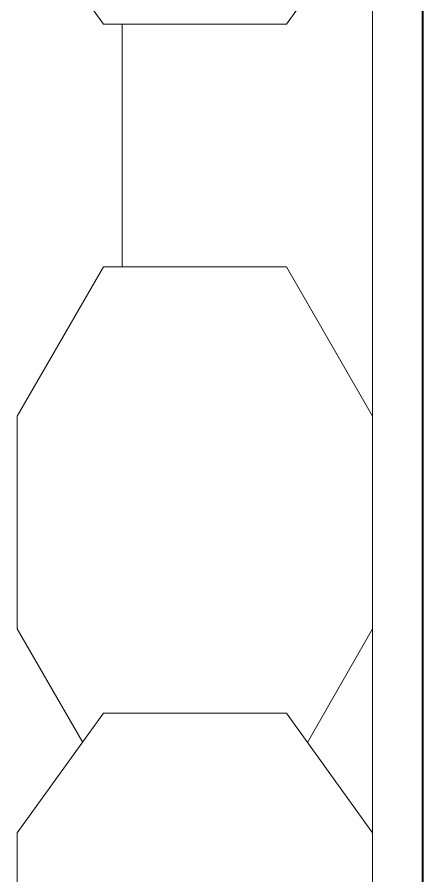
# Model space of a CAD drawing. Extents: x 65572 to 72871, y 30718 to 33858.
# Drawn here: x 65706.48 to 65710.5, y 31713.6 to 31722.11 of the extents above; entities that cross this region are included whole.
import ezdxf

# ---------------------------------------------------------------- set-up
doc = ezdxf.new("R2010")
doc.units = 0
doc.header["$LTSCALE"] = 0.5
doc.header["$MEASUREMENT"] = 0
doc.layers.get('0').update_dxf_attribs({"color": 20, "linetype": 'CONTINUOUS'})
for name, color, linetype, lineweight in [('Framing', 142, 'CONTINUOUS', 13), ('Layout', 154, 'CONTINUOUS', 5), ('Structure', 7, 'CONTINUOUS', 40), ('Viewed', 150, 'CONTINUOUS', 9)]:
    doc.layers.add(name, color=color, linetype=linetype, lineweight=lineweight)

# ---------------------------------------------------------------- blocks, each defined once
blk = doc.blocks.new('12fstg01')
at = {"color": 0, "linetype": 'ByBlock'}
for p, q in [((-0.25256, 0.07399), (-0.20648, 0.07399)), ((-0.20648, 0.07399), (-0.18157, 0.056)), ((-0.16399, 0.07399), (-0.18766, 0.06034)), ((-0.11971, 0.07399), (-0.16399, 0.07399)), ((-0.11971, 0.07399), (-0.08857, 0.056)), ((-0.03806, 0.056), (-0.01273, 0.07399)), ((-0.18157, 0.056), (-0.18157, 0.0179)), ((-0.08857, 0.0179), (-0.08857, 0.056)), ((-0.03806, 0.056), (-0.03806, 0.0179)), ((-0.18157, 0.0179), (-0.20648, 0)), ((-0.08857, 0.0179), (-0.11971, 0)), ((-0.03806, 0.0179), (-0.01273, 0)), ((-0.16399, 0), (-0.18766, 0.01356)), ((-0.20648, 0), (-0.25256, 0)), ((-0.11971, 0), (-0.16399, 0))]:
    blk.add_line(p, q, dxfattribs=at)

msp = doc.modelspace()

# ---------------------------------------------------------------- linework, layer by layer
at = {"layer": 'Framing'}
msp.add_line((65710.001499, 31646.573358), (65710.001499, 31987.019194), dxfattribs=at)
at = {"layer": 'Structure'}
msp.add_line((65710.50134, 31628.376301), (65710.50134, 32004.756404), dxfattribs=at)
at = {"layer": 'Viewed', "linetype": 'ByBlock'}
msp.add_line((65707.520556, 31719.635875), (65707.520556, 31722.039596), dxfattribs=at)
msp.add_line((65707.520556, 31719.635875), (65707.520556, 31722.039596), dxfattribs=at)

# ---------------------------------------------------------------- block references
at = {"layer": 'Layout', "linetype": 'ByBlock', "xscale": 47.58705652932135, "yscale": 47.58705652932135, "zscale": 47.58705652932135, "rotation": 89.99999999999999}
msp.add_blockref('12fstg01', (65710.002137, 31723.85062), dxfattribs=at)

doc.saveas('drawing.dxf')
